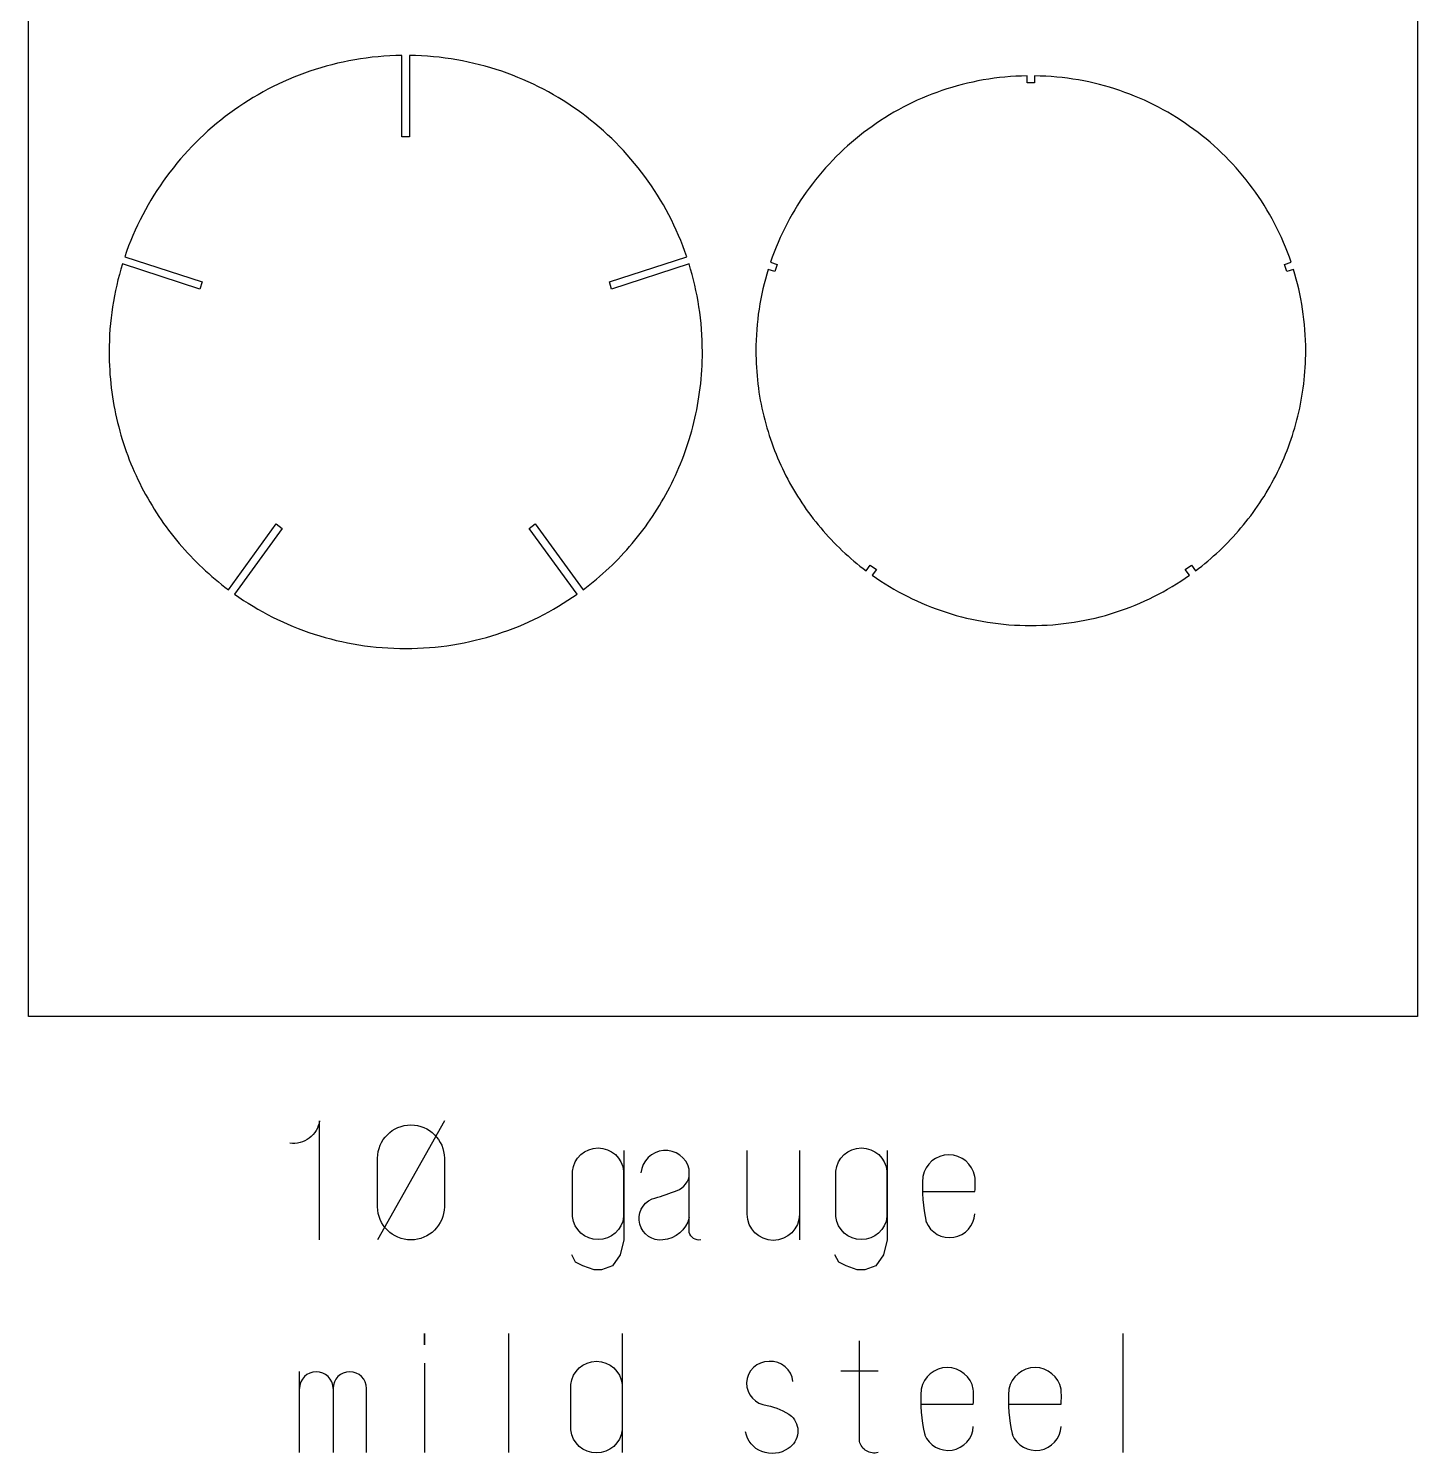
# Model space of a CAD drawing. Extents: x 0 to 31.7, y -7.6 to 52.1.
# Drawn here: x 0 to 24, y -7.55 to 17.08 of the extents above; entities that cross this region are included whole.
import ezdxf

# ---------------------------------------------------------------- set-up
doc = ezdxf.new("R2010")
doc.units = 0
doc.layers.add('Default_Layer', color=18, linetype='CONTINUOUS')

msp = doc.modelspace()

# ---------------------------------------------------------------- linework, layer by layer
at = {"layer": 'Default_Layer'}
for points in [[(0, 0), (0, 48), (24, 48), (24, 0), (0, 0)], [(1.623, 13.008), (1.596, 12.918), (1.57, 12.826), (1.546, 12.735), (1.524, 12.642), (1.503, 12.549), (1.485, 12.455), (1.467, 12.361), (1.452, 12.266), (1.438, 12.17), (1.426, 12.074), (1.416, 11.977), (1.408, 11.88), (1.402, 11.782), (1.397, 11.684), (1.394, 11.585), (1.393, 11.486), (1.394, 11.407), (1.395, 11.329), (1.398, 11.251), (1.403, 11.173), (1.408, 11.096), (1.414, 11.018), (1.422, 10.942), (1.43, 10.865), (1.44, 10.789), (1.451, 10.713), (1.463, 10.638), (1.476, 10.563), (1.49, 10.488), (1.505, 10.414), (1.522, 10.34), (1.539, 10.266), (1.558, 10.193), (1.577, 10.12), (1.598, 10.048), (1.619, 9.976), (1.642, 9.905), (1.665, 9.834), (1.69, 9.764), (1.715, 9.694), (1.742, 9.624), (1.769, 9.555), (1.798, 9.487), (1.827, 9.419), (1.858, 9.351), (1.889, 9.284), (1.921, 9.218), (1.954, 9.152), (1.988, 9.087), (2.023, 9.022), (2.059, 8.958), (2.096, 8.894), (2.134, 8.831), (2.172, 8.768), (2.212, 8.706), (2.252, 8.645), (2.293, 8.585), (2.335, 8.524), (2.378, 8.465), (2.421, 8.406), (2.466, 8.348), (2.511, 8.291), (2.557, 8.234), (2.604, 8.178), (2.651, 8.122), (2.7, 8.068), (2.749, 8.013), (2.799, 7.96), (2.849, 7.907), (2.901, 7.856), (2.953, 7.804), (3.006, 7.754), (3.059, 7.704), (3.113, 7.655), (3.168, 7.607), (3.224, 7.56), (3.28, 7.513), (3.337, 7.467), (3.395, 7.422), (3.453, 7.378), (4.279, 8.515), (4.384, 8.438), (3.558, 7.302), (3.637, 7.247), (3.717, 7.193), (3.798, 7.142), (3.88, 7.091), (3.963, 7.042), (4.047, 6.995), (4.132, 6.949), (4.218, 6.905), (4.305, 6.862), (4.393, 6.821), (4.482, 6.781), (4.571, 6.744), (4.662, 6.707), (4.753, 6.673), (4.845, 6.64), (4.938, 6.609), (5.032, 6.58), (5.126, 6.552), (5.222, 6.526), (5.318, 6.502), (5.414, 6.48), (5.511, 6.46), (5.609, 6.441), (5.708, 6.425), (5.807, 6.41), (5.907, 6.397), (6.008, 6.386), (6.109, 6.377), (6.21, 6.37), (6.312, 6.365), (6.415, 6.362), (6.518, 6.361), (6.621, 6.362), (6.724, 6.365), (6.826, 6.37), (6.928, 6.377), (7.029, 6.386), (7.13, 6.397), (7.23, 6.41), (7.329, 6.425), (7.428, 6.441), (7.526, 6.46), (7.623, 6.48), (7.72, 6.503), (7.816, 6.527), (7.911, 6.553), (8.006, 6.58), (8.099, 6.609), (8.192, 6.641), (8.284, 6.673), (8.376, 6.708), (8.466, 6.744), (8.556, 6.782), (8.644, 6.821), (8.732, 6.862), (8.819, 6.905), (8.905, 6.949), (8.99, 6.995), (9.074, 7.042), (9.157, 7.091), (9.239, 7.142), (9.319, 7.194), (9.399, 7.247), (9.478, 7.302), (8.652, 8.438), (8.757, 8.515), (9.583, 7.378), (9.641, 7.422), (9.699, 7.467), (9.756, 7.513), (9.812, 7.56), (9.868, 7.607), (9.923, 7.655), (9.977, 7.704), (10.031, 7.754), (10.083, 7.804), (10.136, 7.856), (10.187, 7.908), (10.238, 7.96), (10.287, 8.014), (10.337, 8.068), (10.385, 8.122), (10.432, 8.178), (10.479, 8.234), (10.525, 8.291), (10.571, 8.348), (10.615, 8.406), (10.659, 8.465), (10.701, 8.525), (10.743, 8.585), (10.784, 8.645), (10.825, 8.707), (10.864, 8.768), (10.903, 8.831), (10.94, 8.894), (10.977, 8.958), (11.013, 9.022), (11.048, 9.087), (11.082, 9.152), (11.115, 9.218), (11.147, 9.284), (11.179, 9.351), (11.209, 9.419), (11.239, 9.487), (11.267, 9.555), (11.295, 9.624), (11.321, 9.694), (11.347, 9.764), (11.371, 9.834), (11.395, 9.905), (11.417, 9.976), (11.439, 10.048), (11.459, 10.121), (11.479, 10.193), (11.497, 10.266), (11.514, 10.34), (11.531, 10.414), (11.546, 10.488), (11.56, 10.563), (11.573, 10.638), (11.585, 10.713), (11.596, 10.789), (11.606, 10.865), (11.615, 10.942), (11.622, 11.018), (11.628, 11.096), (11.634, 11.173), (11.638, 11.251), (11.641, 11.329), (11.643, 11.407), (11.643, 11.486), (11.642, 11.585), (11.639, 11.684), (11.635, 11.782), (11.628, 11.88), (11.62, 11.978), (11.61, 12.074), (11.598, 12.171), (11.584, 12.266), (11.569, 12.361), (11.552, 12.456), (11.533, 12.549), (11.512, 12.643), (11.49, 12.735), (11.466, 12.827), (11.44, 12.918), (11.413, 13.008), (10.076, 12.574), (10.036, 12.697), (11.373, 13.132), (11.34, 13.225), (11.306, 13.318), (11.27, 13.41), (11.232, 13.501), (11.192, 13.591), (11.151, 13.68), (11.108, 13.768), (11.064, 13.855), (11.018, 13.941), (10.97, 14.027), (10.921, 14.111), (10.87, 14.194), (10.817, 14.276), (10.764, 14.357), (10.708, 14.437), (10.652, 14.516), (10.593, 14.594), (10.534, 14.671), (10.472, 14.746), (10.41, 14.82), (10.346, 14.893), (10.281, 14.965), (10.214, 15.036), (10.147, 15.105), (10.077, 15.173), (10.007, 15.24), (9.935, 15.305), (9.862, 15.369), (9.788, 15.432), (9.713, 15.493), (9.636, 15.553), (9.559, 15.611), (9.48, 15.668), (9.4, 15.724), (9.319, 15.778), (9.237, 15.831), (9.154, 15.882), (9.07, 15.931), (8.985, 15.979), (8.899, 16.025), (8.811, 16.07), (8.723, 16.113), (8.634, 16.155), (8.544, 16.194), (8.454, 16.232), (8.362, 16.269), (8.269, 16.304), (8.176, 16.336), (8.082, 16.368), (7.987, 16.397), (7.891, 16.425), (7.794, 16.45), (7.697, 16.474), (7.599, 16.496), (7.5, 16.517), (7.401, 16.535), (7.301, 16.551), (7.2, 16.566), (7.098, 16.578), (6.997, 16.589), (6.894, 16.597), (6.791, 16.604), (6.687, 16.608), (6.583, 16.611), (6.583, 15.206), (6.453, 15.206), (6.453, 16.611), (6.349, 16.608), (6.245, 16.604), (6.142, 16.597), (6.04, 16.589), (5.938, 16.579), (5.837, 16.566), (5.736, 16.552), (5.636, 16.535), (5.537, 16.517), (5.438, 16.497), (5.34, 16.475), (5.243, 16.451), (5.146, 16.425), (5.05, 16.398), (4.955, 16.368), (4.861, 16.337), (4.767, 16.304), (4.675, 16.27), (4.583, 16.233), (4.492, 16.195), (4.402, 16.155), (4.313, 16.114), (4.225, 16.071), (4.138, 16.026), (4.052, 15.98), (3.967, 15.932), (3.883, 15.882), (3.8, 15.831), (3.718, 15.779), (3.637, 15.725), (3.557, 15.669), (3.478, 15.612), (3.4, 15.554), (3.324, 15.494), (3.248, 15.433), (3.174, 15.37), (3.101, 15.306), (3.03, 15.241), (2.959, 15.174), (2.89, 15.106), (2.822, 15.036), (2.756, 14.966), (2.69, 14.894), (2.627, 14.821), (2.564, 14.747), (2.503, 14.671), (2.443, 14.595), (2.385, 14.517), (2.328, 14.438), (2.273, 14.358), (2.219, 14.277), (2.167, 14.195), (2.116, 14.111), (2.066, 14.027), (2.019, 13.942), (1.973, 13.855), (1.928, 13.768), (1.885, 13.68), (1.844, 13.591), (1.804, 13.501), (1.767, 13.41), (1.73, 13.318), (1.696, 13.225), (1.663, 13.132), (3, 12.697), (2.96, 12.574), (1.623, 13.008)], [(12.78, 12.914), (12.755, 12.83), (12.732, 12.746), (12.71, 12.661), (12.689, 12.576), (12.67, 12.49), (12.653, 12.403), (12.637, 12.316), (12.623, 12.228), (12.61, 12.139), (12.599, 12.051), (12.59, 11.961), (12.583, 11.872), (12.577, 11.781), (12.572, 11.691), (12.57, 11.599), (12.569, 11.508), (12.569, 11.435), (12.571, 11.362), (12.574, 11.29), (12.577, 11.218), (12.582, 11.147), (12.588, 11.075), (12.595, 11.004), (12.603, 10.933), (12.612, 10.863), (12.622, 10.793), (12.633, 10.723), (12.645, 10.653), (12.659, 10.584), (12.673, 10.515), (12.688, 10.447), (12.704, 10.379), (12.721, 10.311), (12.739, 10.244), (12.758, 10.177), (12.778, 10.111), (12.798, 10.045), (12.82, 9.979), (12.843, 9.914), (12.866, 9.849), (12.891, 9.785), (12.916, 9.721), (12.943, 9.658), (12.97, 9.595), (12.998, 9.532), (13.027, 9.47), (13.057, 9.409), (13.087, 9.348), (13.119, 9.287), (13.151, 9.227), (13.184, 9.168), (13.218, 9.109), (13.253, 9.05), (13.289, 8.992), (13.325, 8.935), (13.363, 8.878), (13.401, 8.822), (13.439, 8.766), (13.479, 8.711), (13.519, 8.657), (13.56, 8.603), (13.602, 8.55), (13.645, 8.497), (13.688, 8.445), (13.732, 8.394), (13.777, 8.343), (13.822, 8.293), (13.869, 8.243), (13.915, 8.195), (13.963, 8.146), (14.011, 8.099), (14.06, 8.052), (14.11, 8.006), (14.16, 7.961), (14.211, 7.916), (14.262, 7.872), (14.314, 7.829), (14.367, 7.786), (14.42, 7.744), (14.474, 7.703), (14.545, 7.801), (14.65, 7.724), (14.579, 7.627), (14.653, 7.576), (14.727, 7.527), (14.802, 7.479), (14.878, 7.432), (14.954, 7.387), (15.032, 7.343), (15.111, 7.301), (15.191, 7.26), (15.271, 7.221), (15.352, 7.183), (15.434, 7.146), (15.517, 7.111), (15.601, 7.078), (15.686, 7.046), (15.771, 7.016), (15.857, 6.987), (15.944, 6.96), (16.031, 6.934), (16.119, 6.911), (16.208, 6.888), (16.297, 6.868), (16.387, 6.849), (16.478, 6.832), (16.569, 6.817), (16.661, 6.803), (16.753, 6.791), (16.846, 6.781), (16.94, 6.773), (17.034, 6.766), (17.128, 6.762), (17.223, 6.759), (17.319, 6.758), (17.414, 6.759), (17.509, 6.762), (17.604, 6.766), (17.698, 6.773), (17.791, 6.781), (17.884, 6.791), (17.977, 6.803), (18.069, 6.817), (18.16, 6.832), (18.251, 6.849), (18.341, 6.868), (18.43, 6.888), (18.519, 6.911), (18.607, 6.934), (18.694, 6.96), (18.781, 6.987), (18.867, 7.016), (18.952, 7.046), (19.037, 7.078), (19.121, 7.111), (19.203, 7.146), (19.286, 7.183), (19.367, 7.221), (19.447, 7.26), (19.527, 7.301), (19.606, 7.343), (19.683, 7.387), (19.76, 7.432), (19.836, 7.479), (19.911, 7.527), (19.985, 7.576), (20.058, 7.627), (19.987, 7.724), (20.093, 7.801), (20.163, 7.703), (20.217, 7.744), (20.271, 7.786), (20.323, 7.828), (20.375, 7.872), (20.427, 7.916), (20.478, 7.96), (20.528, 8.006), (20.577, 8.052), (20.626, 8.098), (20.674, 8.146), (20.722, 8.194), (20.769, 8.243), (20.815, 8.292), (20.86, 8.342), (20.905, 8.393), (20.949, 8.444), (20.992, 8.496), (21.035, 8.549), (21.077, 8.602), (21.118, 8.656), (21.158, 8.71), (21.198, 8.766), (21.237, 8.821), (21.275, 8.877), (21.312, 8.934), (21.348, 8.991), (21.384, 9.049), (21.419, 9.108), (21.453, 9.167), (21.486, 9.226), (21.518, 9.286), (21.55, 9.347), (21.581, 9.408), (21.61, 9.469), (21.639, 9.531), (21.667, 9.594), (21.695, 9.657), (21.721, 9.72), (21.746, 9.784), (21.771, 9.848), (21.795, 9.913), (21.817, 9.978), (21.839, 10.044), (21.86, 10.11), (21.88, 10.177), (21.899, 10.244), (21.917, 10.311), (21.934, 10.378), (21.95, 10.447), (21.965, 10.515), (21.979, 10.584), (21.992, 10.653), (22.004, 10.722), (22.015, 10.792), (22.025, 10.862), (22.034, 10.933), (22.042, 11.004), (22.049, 11.075), (22.055, 11.146), (22.06, 11.218), (22.064, 11.29), (22.067, 11.362), (22.068, 11.435), (22.069, 11.508), (22.068, 11.599), (22.065, 11.69), (22.061, 11.781), (22.055, 11.871), (22.047, 11.961), (22.038, 12.05), (22.027, 12.139), (22.015, 12.227), (22, 12.315), (21.985, 12.403), (21.967, 12.489), (21.948, 12.575), (21.928, 12.661), (21.906, 12.746), (21.882, 12.83), (21.857, 12.914), (21.742, 12.877), (21.702, 13), (21.817, 13.038), (21.787, 13.124), (21.755, 13.21), (21.721, 13.295), (21.686, 13.379), (21.649, 13.462), (21.611, 13.545), (21.571, 13.626), (21.53, 13.707), (21.487, 13.787), (21.443, 13.866), (21.397, 13.944), (21.35, 14.021), (21.302, 14.097), (21.252, 14.172), (21.201, 14.246), (21.148, 14.319), (21.094, 14.391), (21.039, 14.462), (20.982, 14.532), (20.924, 14.601), (20.865, 14.668), (20.805, 14.735), (20.743, 14.8), (20.68, 14.864), (20.616, 14.927), (20.551, 14.989), (20.485, 15.049), (20.417, 15.109), (20.348, 15.167), (20.279, 15.223), (20.208, 15.279), (20.136, 15.333), (20.063, 15.385), (19.989, 15.437), (19.914, 15.487), (19.838, 15.536), (19.761, 15.583), (19.684, 15.629), (19.605, 15.673), (19.525, 15.716), (19.444, 15.757), (19.363, 15.797), (19.281, 15.835), (19.197, 15.872), (19.113, 15.907), (19.029, 15.941), (18.943, 15.973), (18.856, 16.004), (18.769, 16.033), (18.681, 16.06), (18.593, 16.085), (18.503, 16.109), (18.413, 16.131), (18.323, 16.152), (18.232, 16.17), (18.14, 16.187), (18.047, 16.203), (17.954, 16.216), (17.86, 16.227), (17.766, 16.237), (17.671, 16.245), (17.576, 16.251), (17.48, 16.255), (17.384, 16.257), (17.384, 16.137), (17.254, 16.137), (17.254, 16.257), (17.158, 16.255), (17.062, 16.251), (16.966, 16.245), (16.872, 16.237), (16.777, 16.227), (16.684, 16.216), (16.591, 16.202), (16.498, 16.187), (16.406, 16.17), (16.315, 16.151), (16.224, 16.131), (16.134, 16.109), (16.045, 16.085), (15.956, 16.059), (15.868, 16.032), (15.781, 16.003), (15.695, 15.973), (15.609, 15.941), (15.524, 15.907), (15.44, 15.872), (15.357, 15.835), (15.275, 15.797), (15.193, 15.757), (15.113, 15.715), (15.033, 15.672), (14.954, 15.628), (14.876, 15.582), (14.799, 15.535), (14.723, 15.487), (14.649, 15.437), (14.575, 15.385), (14.502, 15.332), (14.43, 15.278), (14.359, 15.223), (14.289, 15.166), (14.221, 15.108), (14.153, 15.049), (14.087, 14.989), (14.022, 14.927), (13.958, 14.864), (13.895, 14.8), (13.833, 14.734), (13.773, 14.668), (13.714, 14.6), (13.656, 14.532), (13.599, 14.462), (13.544, 14.391), (13.49, 14.319), (13.437, 14.246), (13.386, 14.172), (13.336, 14.097), (13.288, 14.021), (13.241, 13.944), (13.195, 13.866), (13.151, 13.787), (13.108, 13.707), (13.067, 13.626), (13.027, 13.545), (12.989, 13.462), (12.952, 13.379), (12.917, 13.295), (12.883, 13.21), (12.851, 13.124), (12.821, 13.038), (12.936, 13), (12.896, 12.877), (12.78, 12.914)], [(6.84, -5.67), (6.84, -5.477), (6.84, -5.67)]]:
    msp.add_lwpolyline(points, close=True, dxfattribs=at)
for points in [[(5.029, -3.86), (5.029, -1.801, -0.414214), (4.514, -2.187)], [(6.031, -2.448, -0.996088), (7.185, -2.448)], [(11.617, -3.86, -0.376502), (11.417, -3.731), (11.417, -2.637, 0.845168), (10.581, -2.701)], [(13.32, -3.417, -1), (12.419, -3.417), (12.419, -2.315)], [(15.452, -3.023), (16.353, -3.023, 0.035424), (16.353, -2.762, 0.828571), (15.452, -2.762, 0.075948), (15.513, -3.551), (15.513, -3.552), (15.512, -3.552), (15.511, -3.548), (15.51, -3.545, 0.801345), (16.353, -3.409)], [(11.417, -3.474, -0.319907), (10.963, -3.86, -0.86289), (10.774, -3.152, 0.020627), (11.16, -3.023, 0.265564), (11.417, -2.766)], [(14.68, -7.536, -0.414214), (14.358, -7.343), (14.358, -5.606)], [(5.262, -6.427, 1), (4.683, -6.427)], [(5.838, -7.536), (5.841, -6.427, 1), (5.262, -6.427), (5.262, -7.536)], [(13.209, -6.308, 0.397348), (12.796, -5.958, 0.40006), (12.405, -6.331, 0.390936), (12.762, -6.719, -0.099602), (13.183, -6.904, -0.230045), (13.292, -7.196, -0.226122), (13.127, -7.464, -0.249389), (12.673, -7.518, -0.267399), (12.391, -7.177)], [(15.424, -6.7), (16.325, -6.7, 0.035424), (16.325, -6.439, 0.828571), (15.424, -6.439, 0.075948), (15.485, -7.227), (15.485, -7.228), (15.485, -7.228), (15.483, -7.225), (15.482, -7.222, 0.801345), (16.325, -7.086)], [(16.941, -6.7), (17.842, -6.7, 0.035424), (17.842, -6.439, 0.828571), (16.941, -6.439, 0.075948), (17.002, -7.227), (17.002, -7.228), (17.001, -7.228), (17, -7.225), (16.999, -7.222, 0.801345), (17.842, -7.086)]]:
    msp.add_lwpolyline(points, format="xyb", dxfattribs=at)
for points in [[(7.189, -1.801), (6.031, -3.86)], [(10.286, -2.315), (10.286, -3.86), (10.222, -4.117), (10.093, -4.31), (9.9, -4.374), (9.772, -4.374), (9.579, -4.31), (9.45, -4.246), (9.386, -4.117)], [(13.32, -2.315), (13.32, -3.86)], [(14.836, -2.315), (14.836, -3.86), (14.772, -4.117), (14.643, -4.31), (14.45, -4.374), (14.321, -4.374), (14.128, -4.31), (14, -4.246), (13.935, -4.117)], [(8.292, -5.477), (8.292, -7.536)], [(10.259, -5.477), (10.259, -7.536)], [(18.908, -5.477), (18.908, -7.536)], [(4.683, -7.536), (4.683, -6.135)], [(6.84, -5.992), (6.84, -7.536)], [(14.036, -6.121), (14.68, -6.121)]]:
    msp.add_lwpolyline(points, dxfattribs=at)
for points in [[(6.031, -2.448, -0.996088), (7.185, -2.448), (7.185, -3.285, -0.996088), (6.031, -3.285), (6.031, -2.448)], [(9.4, -2.672, -0.910987), (10.283, -2.672), (10.283, -3.457, -0.899454), (9.4, -3.457), (9.4, -2.672)], [(13.95, -2.672, -0.910987), (14.833, -2.672), (14.833, -3.457, -0.899454), (13.95, -3.457), (13.95, -2.672)], [(9.372, -6.359, -0.910987), (10.256, -6.359), (10.256, -7.144, -0.899454), (9.372, -7.144), (9.372, -6.359)]]:
    msp.add_lwpolyline(points, format="xyb", close=True, dxfattribs=at)

doc.saveas('drawing.dxf')
